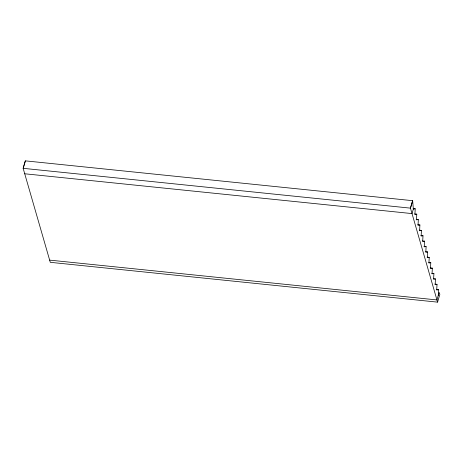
<?xml version="1.0" encoding="UTF-8"?>
<svg xmlns="http://www.w3.org/2000/svg" width="463" height="463" viewBox="0 0 463 463"><rect width="100%" height="100%" fill="white"/><g stroke="black" fill="none" stroke-linecap="round" stroke-linejoin="round"><path stroke-width="0.69" d="M413.065 208.564L415.218 208.784L414.906 214.444L416.775 214.178L416.463 219.844L418.332 219.578L418.02 225.238L419.889 224.972L419.623 230.788M419.293 230.146L421.452 230.371L421.133 236.032L423.008 235.765L422.69 241.431L424.565 241.165L424.253 246.825L426.122 246.559L425.81 252.219L427.679 251.959L427.366 257.619L429.236 257.353L428.923 263.013L430.793 262.747L430.48 268.413L432.355 268.146L432.037 273.807L433.912 273.54L433.594 279.206L435.469 278.94L435.156 284.6L437.026 284.334L436.713 290L438.583 289.734L438.27 295.394M24.724 173.775L412.024 213.593L413.349 209.05L412.655 200.682L25.355 160.858L23.15 168.324L50.282 262.318L437.581 302.142L439.85 294.346L439.132 292.419L436.945 299.937L49.645 260.119M25.355 160.858L23.15 168.324L410.45 208.142L437.581 302.142M413.349 209.05L415.218 208.784M419.576 230.638L421.452 230.371M414.622 213.958L416.775 214.178M416.179 219.358L418.332 219.578M417.736 224.752L419.889 224.972M420.85 235.545L423.008 235.765M422.406 240.939L424.565 241.165M423.963 246.339L426.122 246.559M425.526 251.733L427.679 251.959M427.083 257.133L429.236 257.353M428.64 262.527L430.793 262.747M430.196 267.927L432.355 268.146M431.753 273.32L433.912 273.54M433.31 278.714L435.469 278.94M434.867 284.114L437.026 284.334M436.43 289.508L438.583 289.734M412.655 200.682L410.45 208.142L412.655 200.682"/></g></svg>
